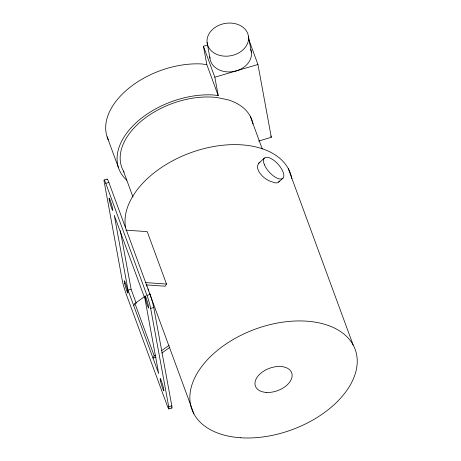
<?xml version="1.0" encoding="UTF-8"?>
<svg xmlns="http://www.w3.org/2000/svg" width="461" height="461" viewBox="0 0 461 461"><rect width="100%" height="100%" fill="white"/><g stroke="black" fill="none" stroke-linecap="round" stroke-linejoin="round"><path stroke-width="0.69" d="M133.713 305.649L134.94 303.488L144.702 296.532M125.911 230.154L147.226 231.624L166.502 284.045L165.274 286.206L146.091 284.875M155.363 355.091L154.216 355.909L152.989 358.07L156.066 357.16M264.309 158.14L258.725 163.211L257.48 165.983A13.455 7.439 38.6 0 0 260.332 173.739C263.536 177.802 268.008 180.977 273.079 182.176A13.697 5.93 47.8 0 0 279.314 181.017M278.698 182.049L283.002 178.148M258.725 163.211L259.975 162.312M161.678 350.591L169.147 345.272M161.811 353.068L169.85 347.335M126.838 180.28A72.481 44.613 -20.2 0 1 133.921 124.845A72.481 44.613 -20.2 0 1 213.034 94.926L218.214 95.606L206.828 64.632L203.451 46.238L207.49 45.045M218.214 95.606L214.838 77.212L257.941 64.488L248.779 39.571M104.105 180.02L107.183 179.11M171.815 405.899L168.732 406.809A9.664 0.807 73.6 0 1 167.187 405.565L126.014 293.576A9.664 0.807 73.6 0 1 122.298 280.524L104.238 182.124A9.664 0.807 73.6 0 1 105.782 183.369L108.865 182.458L150.044 294.446A9.664 0.807 73.6 0 1 153.755 307.499L171.815 405.899A9.664 0.807 73.6 0 1 171.607 407.731M258.552 141.072L271.304 137.303L257.941 64.488M128.02 290.159L114.293 215.379L144.956 298.774L158.682 373.554L128.02 290.159L131.097 289.254L120.35 230.696M105.782 183.369L146.961 295.357L150.044 294.446M168.732 406.809L150.672 308.409L153.755 307.499M168.87 408.913L171.947 408.002M145.18 282.57L166.502 284.045M206.828 64.632L201.647 63.946A72.481 44.613 -20.2 0 0 128.798 88.253A72.481 44.613 -20.2 0 0 108.37 139.937M288.332 168.709L353.166 345.03M270.809 135.96L271.304 137.303M250.214 116.16L262.269 148.955M203.451 46.238L214.838 77.212M123.404 171.002L132.999 197.106M107.113 136.813L118.5 167.792M146.471 284.875L146.973 286.223M147.964 288.926L148.707 290.954M149.704 293.657L193.92 413.903M131.097 289.254L136.295 303.39M134.94 303.488L154.216 355.909M248.542 36.845A20.941 16.412 -10.4 0 1 218.894 55.159A20.941 16.412 -10.4 0 1 215.979 26.853A20.941 16.412 -10.4 0 1 248.542 36.845L251.435 52.589M207.07 42.395L209.957 58.138M125.582 227.688A86.973 53.534 -20.2 0 1 198.956 150.009A86.973 53.534 -20.2 0 1 291.836 178.609M124.107 172.218A69.259 42.631 -20.2 0 1 142.754 119.906A69.259 42.631 -20.2 0 1 217.125 97.542L228.12 99.841A69.259 42.631 -20.2 0 1 252.997 124.038M250.709 49.454A20.941 16.412 -10.4 0 1 233.594 71.513A20.941 16.412 -10.4 0 1 209.888 56.847M107.108 179.433A9.664 0.807 73.6 0 1 108.865 182.458M146.961 295.357A9.664 0.807 73.6 0 1 150.672 308.409M240.429 437.754A86.973 53.534 -20.2 0 0 356.67 354.924A86.973 53.534 -20.2 0 0 223.533 345.721A86.973 53.534 -20.2 0 0 240.429 437.754M266.181 392.42A19.327 11.9 -20.2 0 0 292.015 374.015A19.327 11.9 -20.2 0 0 262.43 371.969A19.327 11.9 -20.2 0 0 266.181 392.42M109.436 200.708A6.442 0.536 73.6 0 0 112.691 210.447A6.442 0.536 73.6 0 0 110.698 201.722A6.442 0.536 73.6 0 0 109.436 200.708M145.359 298.4A6.442 0.536 73.6 0 0 148.615 308.138A6.442 0.536 73.6 0 0 146.621 299.414A6.442 0.536 73.6 0 0 145.359 298.4M124.608 283.365A6.442 0.536 73.6 0 0 127.864 293.104A6.442 0.536 73.6 0 0 125.87 284.379A6.442 0.536 73.6 0 0 124.608 283.365M160.491 380.89A6.442 0.536 73.6 0 0 163.759 390.767A6.442 0.536 73.6 0 0 161.851 382.261A6.442 0.536 73.6 0 0 160.491 380.89M264.43 164.802A13.697 5.93 47.8 0 0 282.023 178.799A13.697 5.93 47.8 0 0 274.514 160.837A13.697 5.93 47.8 0 0 264.43 164.802"/></g></svg>
